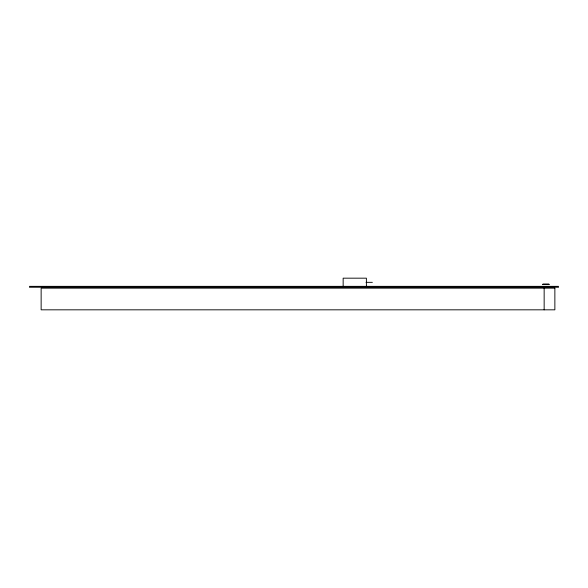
<?xml version="1.0" encoding="UTF-8"?>
<svg xmlns="http://www.w3.org/2000/svg" width="588" height="588" viewBox="0 0 588 588"><rect width="100%" height="100%" fill="white"/><g stroke="black" fill="none" stroke-linecap="round" stroke-linejoin="round"><path stroke-width="0.88" d="M366.023 282.343L372.358 282.343M542.937 283.997L548.876 283.997M542.364 284.541L549.449 284.541M29.4 286.349L558.6 286.349M29.4 287.245L558.6 287.245M544.15 288.149L544.15 309.825M366.397 286.437L366.397 278.175L343.149 278.175L343.149 286.437M554.866 288.149L41.138 288.149L41.138 309.825L554.866 309.825L554.866 288.149"/></g></svg>
